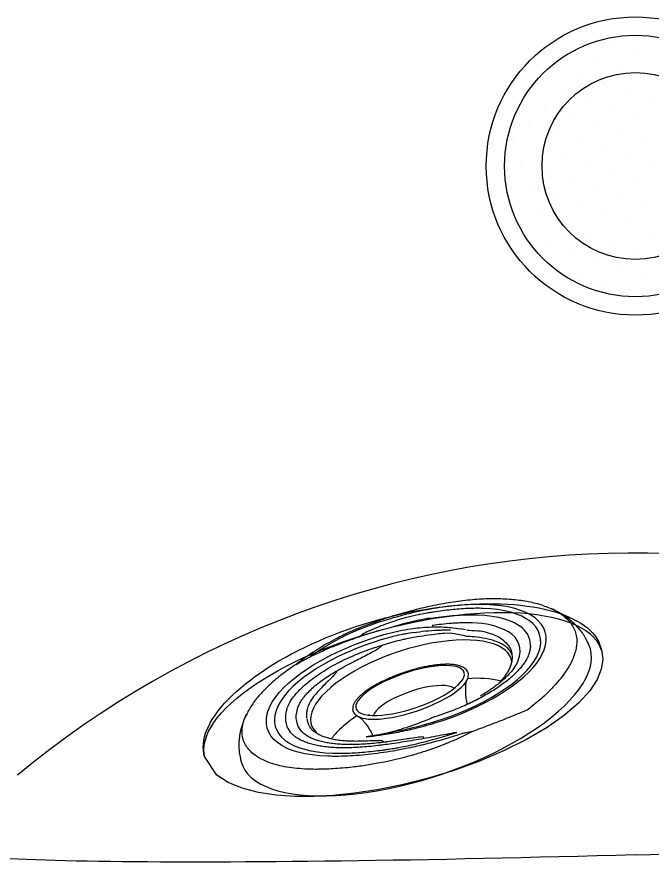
# Model space of a CAD drawing. Extents: x 938 to 1038, y 781 to 934.
# Drawn here: x 979.66 to 988.16, y 833.28 to 844.59 of the extents above; entities that cross this region are included whole.
import ezdxf

# ---------------------------------------------------------------- set-up
doc = ezdxf.new("R2010")
doc.units = 0
doc.header["$MEASUREMENT"] = 0
doc.layers.add('1', color=4, linetype='Continuous')
doc.layers.add('CL', color=8, linetype='Continuous')

# ---------------------------------------------------------------- blocks, each defined once
blk = doc.blocks.new('94JET')
at = {"layer": '1', "color": 3}
for p, q in [((0.818, 2.381), (0.759, 2.351)), ((0.878, 2.401), (0.818, 2.381)), ((0.939, 2.413), (0.878, 2.401)), ((0.999, 2.415), (0.939, 2.413)), ((1.032, 2.412), (0.999, 2.415)), ((1.074, 2.406), (1.032, 2.412)), ((0.643, 2.264), (0.587, 2.207)), ((0.701, 2.312), (0.643, 2.264)), ((0.759, 2.351), (0.701, 2.312)), ((0.587, 2.207), (0.532, 2.142)), ((1.573, 2.156), (1.585, 2.145)), ((0.479, 2.069), (0.428, 1.988)), ((0.532, 2.142), (0.479, 2.069)), ((0.428, 1.988), (0.379, 1.898)), ((1.147, 1.904), (1.204, 1.926)), ((1.204, 1.926), (1.26, 1.939)), ((1.26, 1.939), (1.317, 1.941)), ((1.317, 1.941), (1.374, 1.934)), ((1.374, 1.934), (1.431, 1.916)), ((0.379, 1.898), (0.333, 1.802)), ((0.984, 1.778), (1.037, 1.83)), ((1.037, 1.83), (1.092, 1.872)), ((1.092, 1.872), (1.147, 1.904)), ((1.198, 1.818), (1.144, 1.797)), ((1.252, 1.829), (1.198, 1.818)), ((1.306, 1.831), (1.252, 1.829)), ((1.359, 1.824), (1.306, 1.831)), ((1.413, 1.807), (1.359, 1.824)), ((1.431, 1.916), (1.487, 1.889)), ((1.487, 1.889), (1.542, 1.852)), ((1.542, 1.852), (1.543, 1.851)), ((1.543, 1.851), (1.591, 1.809)), ((0.289, 1.698), (0.247, 1.588)), ((0.333, 1.802), (0.289, 1.698)), ((0.883, 1.648), (0.932, 1.718)), ((0.932, 1.718), (0.984, 1.778)), ((1.04, 1.727), (0.99, 1.679)), ((1.092, 1.767), (1.04, 1.727)), ((1.144, 1.797), (1.092, 1.767)), ((1.466, 1.78), (1.413, 1.807)), ((1.518, 1.745), (1.466, 1.78)), ((1.522, 1.742), (1.518, 1.745)), ((1.533, 1.732), (1.522, 1.742)), ((1.569, 1.699), (1.533, 1.732)), ((1.614, 1.648), (1.569, 1.699)), ((1.591, 1.809), (1.637, 1.759)), ((1.637, 1.759), (1.682, 1.699)), ((1.682, 1.699), (1.725, 1.632)), ((0.247, 1.588), (0.208, 1.472)), ((0.835, 1.57), (0.883, 1.648)), ((0.941, 1.622), (0.894, 1.556)), ((0.99, 1.679), (0.941, 1.622)), ((1.474, 1.614), (1.49, 1.602)), ((1.49, 1.602), (1.489, 1.603)), ((1.49, 1.602), (1.491, 1.601)), ((1.658, 1.587), (1.614, 1.648)), ((1.699, 1.519), (1.658, 1.587)), ((1.725, 1.632), (1.765, 1.557)), ((0.208, 1.472), (0.172, 1.35)), ((0.747, 1.389), (0.79, 1.484)), ((0.79, 1.484), (0.835, 1.57)), ((0.848, 1.482), (0.805, 1.401)), ((0.894, 1.556), (0.848, 1.482)), ((1.433, 1.48), (1.45, 1.467)), ((1.739, 1.442), (1.699, 1.519)), ((1.765, 1.557), (1.804, 1.475)), ((1.804, 1.475), (1.84, 1.385)), ((0.707, 1.288), (0.747, 1.389)), ((0.805, 1.401), (0.765, 1.312)), ((1.152, 1.365), (1.107, 1.356)), ((1.198, 1.365), (1.152, 1.365)), ((1.244, 1.355), (1.198, 1.365)), ((1.274, 1.394), (1.302, 1.394)), ((1.45, 1.467), (1.449, 1.468)), ((1.45, 1.467), (1.451, 1.466)), ((1.776, 1.358), (1.739, 1.442)), ((1.84, 1.385), (1.873, 1.289)), ((0.172, 1.35), (0.14, 1.223)), ((0.765, 1.312), (0.727, 1.216)), ((1.061, 1.338), (1.057, 1.336)), ((1.107, 1.356), (1.061, 1.338)), ((1.29, 1.336), (1.244, 1.355)), ((1.334, 1.308), (1.29, 1.336)), ((1.378, 1.271), (1.334, 1.308)), ((1.42, 1.225), (1.378, 1.271)), ((1.81, 1.266), (1.776, 1.358)), ((1.841, 1.169), (1.81, 1.266)), ((1.873, 1.289), (1.903, 1.188)), ((2.007, 1.306), (2.025, 1.225)), ((2.023, 1.225), (2.012, 1.283)), ((0.14, 1.223), (0.11, 1.091)), ((0.775, 1.133), (0.776, 1.134)), ((1.46, 1.171), (1.42, 1.225)), ((1.499, 1.109), (1.46, 1.171)), ((1.869, 1.065), (1.841, 1.169)), ((1.903, 1.188), (1.93, 1.081)), ((0.11, 1.091), (0.084, 0.954)), ((0.792, 1.044), (0.792, 1.045)), ((1.535, 1.039), (1.499, 1.109)), ((1.569, 0.962), (1.535, 1.039)), ((1.893, 0.957), (1.869, 1.065)), ((1.93, 1.081), (1.953, 0.969)), ((0.084, 0.954), (0.061, 0.814)), ((0.808, 0.955), (0.808, 0.956)), ((1.601, 0.878), (1.569, 0.962)), ((1.914, 0.844), (1.893, 0.957)), ((1.953, 0.969), (1.974, 0.853)), ((0.061, 0.814), (0.042, 0.671)), ((1.629, 0.788), (1.601, 0.878)), ((1.752, 0.828), (1.748, 0.819)), ((1.932, 0.727), (1.914, 0.844)), ((1.974, 0.853), (1.99, 0.734)), ((0.778, 0.639), (0.793, 0.718)), ((1.107, 0.68), (1.082, 0.646)), ((1.122, 0.697), (1.107, 0.68)), ((1.132, 0.705), (1.122, 0.697)), ((1.158, 0.722), (1.132, 0.705)), ((1.185, 0.729), (1.158, 0.722)), ((1.211, 0.727), (1.185, 0.729)), ((1.238, 0.716), (1.211, 0.727)), ((1.264, 0.696), (1.238, 0.716)), ((1.289, 0.667), (1.264, 0.696)), ((1.655, 0.692), (1.629, 0.788)), ((1.677, 0.592), (1.655, 0.692)), ((1.945, 0.607), (1.932, 0.727)), ((1.99, 0.734), (2.004, 0.612)), ((0.042, 0.671), (0.026, 0.525)), ((1.059, 0.603), (1.038, 0.553)), ((1.082, 0.646), (1.059, 0.603)), ((1.313, 0.629), (1.289, 0.667)), ((1.336, 0.584), (1.313, 0.629)), ((1.357, 0.531), (1.336, 0.584)), ((1.696, 0.487), (1.677, 0.592)), ((1.955, 0.484), (1.945, 0.607)), ((2.004, 0.612), (2.013, 0.488)), ((0.026, 0.525), (0.014, 0.376)), ((0.616, 0.532), (0.617, 0.537)), ((0.643, 0.489), (0.644, 0.494)), ((0.649, 0.519), (0.669, 0.531)), ((1.019, 0.496), (1.002, 0.432)), ((1.038, 0.553), (1.019, 0.496)), ((1.036, 0.535), (1.032, 0.537)), ((1.059, 0.513), (1.036, 0.535)), ((1.08, 0.483), (1.059, 0.513)), ((1.1, 0.445), (1.08, 0.483)), ((1.376, 0.471), (1.357, 0.531)), ((1.393, 0.405), (1.376, 0.471)), ((1.712, 0.379), (1.696, 0.487)), ((1.961, 0.361), (1.955, 0.484)), ((2.013, 0.488), (2.019, 0.362)), ((0.014, 0.376), (0.005, 0.227)), ((0.944, 0.386), (0.931, 0.309)), ((0.987, 0.363), (0.975, 0.289)), ((1.002, 0.432), (0.987, 0.363)), ((1.119, 0.399), (1.1, 0.445)), ((1.135, 0.347), (1.119, 0.399)), ((1.15, 0.288), (1.135, 0.347)), ((1.407, 0.333), (1.393, 0.405)), ((1.724, 0.268), (1.712, 0.379)), ((1.963, 0.236), (1.961, 0.361)), ((2.019, 0.362), (2.021, 0.236)), ((2.198, 0.444), (2.199, 0.43)), ((2.2, 0.41), (2.199, 0.43)), ((0.005, 0.227), (0.001, 0.076)), ((0.921, 0.228), (0.914, 0.144)), ((0.931, 0.309), (0.921, 0.228)), ((0.975, 0.289), (0.965, 0.211)), ((1.162, 0.224), (1.15, 0.288)), ((1.419, 0.257), (1.407, 0.333)), ((1.428, 0.178), (1.419, 0.257)), ((1.732, 0.155), (1.724, 0.268)), ((1.962, 0.111), (1.963, 0.236)), ((2.021, 0.236), (2.019, 0.11)), ((0.914, 0.144), (0.91, 0.058)), ((0.958, 0.13), (0.955, 0.047)), ((0.965, 0.211), (0.958, 0.13)), ((1.171, 0.157), (1.162, 0.224)), ((1.177, 0.086), (1.171, 0.157)), ((1.434, 0.096), (1.428, 0.178)), ((1.737, 0.041), (1.732, 0.155)), ((1.891, 0.155), (1.885, 0.144)), ((1.885, 0.108), (1.885, 0.145)), ((0.001, 0.076), (-0.001, -0.076)), ((0.91, 0.058), (0.908, -0.03)), ((0.955, 0.047), (0.954, -0.037)), ((1.181, 0.013), (1.177, 0.086)), ((1.182, -0.06), (1.181, 0.013)), ((1.438, 0.013), (1.434, 0.096)), ((1.438, -0.071), (1.438, 0.013)), ((1.738, -0.074), (1.737, 0.041)), ((1.961, 0.103), (1.962, 0.111)), ((1.961, 0.103), (1.961, 0.103)), ((-0.001, -0.076), (0.002, -0.227)), ((0.528, -0.003), (0.542, -0.01)), ((0.908, -0.03), (0.91, -0.117)), ((0.954, -0.037), (0.956, -0.121)), ((1.18, -0.133), (1.182, -0.06)), ((1.436, -0.155), (1.438, -0.071)), ((1.735, -0.189), (1.738, -0.074)), ((0.68, -0.197), (0.679, -0.321)), ((0.68, -0.194), (0.68, -0.197)), ((0.699, -0.196), (0.697, -0.321)), ((0.699, -0.188), (0.699, -0.196)), ((0.699, -0.188), (0.699, -0.188)), ((0.759, -0.23), (0.756, -0.193)), ((0.91, -0.117), (0.915, -0.203)), ((0.915, -0.203), (0.923, -0.287)), ((0.956, -0.121), (0.961, -0.203)), ((0.961, -0.203), (0.968, -0.284)), ((1.167, -0.274), (1.175, -0.205)), ((1.175, -0.205), (1.18, -0.133)), ((1.431, -0.237), (1.436, -0.155)), ((1.728, -0.303), (1.735, -0.189)), ((0.002, -0.227), (0.009, -0.377)), ((0.679, -0.321), (0.681, -0.445)), ((0.697, -0.321), (0.699, -0.446)), ((0.923, -0.287), (0.933, -0.369)), ((0.968, -0.284), (0.979, -0.362)), ((1.143, -0.399), (1.156, -0.339)), ((1.156, -0.339), (1.167, -0.274)), ((1.412, -0.393), (1.422, -0.317)), ((1.422, -0.317), (1.431, -0.237)), ((1.718, -0.415), (1.728, -0.303)), ((0.009, -0.377), (0.019, -0.527)), ((0.468, -0.447), (0.472, -0.419)), ((0.681, -0.445), (0.686, -0.568)), ((0.699, -0.446), (0.705, -0.569)), ((0.933, -0.369), (0.946, -0.446)), ((0.946, -0.446), (0.962, -0.519)), ((0.979, -0.362), (0.992, -0.436)), ((0.992, -0.436), (1.008, -0.504)), ((1.128, -0.453), (1.143, -0.399)), ((1.398, -0.464), (1.412, -0.393)), ((1.704, -0.524), (1.718, -0.415)), ((0.019, -0.527), (0.032, -0.674)), ((0.962, -0.519), (0.98, -0.586)), ((1.008, -0.504), (1.026, -0.567)), ((1.07, -0.574), (1.091, -0.542)), ((1.091, -0.542), (1.11, -0.501)), ((1.11, -0.501), (1.128, -0.453)), ((1.364, -0.592), (1.382, -0.531)), ((1.382, -0.531), (1.398, -0.464)), ((1.686, -0.63), (1.704, -0.524)), ((0.032, -0.674), (0.05, -0.819)), ((0.686, -0.568), (0.696, -0.69)), ((0.705, -0.569), (0.715, -0.692)), ((0.98, -0.586), (1.001, -0.646)), ((1.001, -0.646), (1.023, -0.699)), ((1.026, -0.567), (1.046, -0.624)), ((1.039, -0.606), (1.048, -0.598)), ((1.046, -0.624), (1.067, -0.673)), ((1.048, -0.598), (1.07, -0.574)), ((1.067, -0.673), (1.091, -0.715)), ((1.321, -0.692), (1.343, -0.645)), ((1.343, -0.645), (1.364, -0.592)), ((1.665, -0.733), (1.686, -0.63)), ((1.927, -0.592), (1.928, -0.588)), ((0.696, -0.69), (0.709, -0.81)), ((0.715, -0.692), (0.729, -0.812)), ((1.023, -0.699), (1.047, -0.745)), ((1.047, -0.745), (1.072, -0.782)), ((1.072, -0.782), (1.08, -0.791)), ((1.08, -0.791), (1.096, -0.808)), ((1.091, -0.715), (1.116, -0.748)), ((1.116, -0.748), (1.131, -0.764)), ((1.131, -0.764), (1.141, -0.773)), ((1.141, -0.773), (1.167, -0.789)), ((1.167, -0.789), (1.194, -0.795)), ((1.221, -0.793), (1.247, -0.781)), ((1.247, -0.781), (1.273, -0.76)), ((1.273, -0.76), (1.298, -0.73)), ((1.298, -0.73), (1.321, -0.692)), ((1.641, -0.831), (1.665, -0.733)), ((1.673, -0.94), (1.756, -0.786)), ((1.756, -0.786), (1.777, -0.707)), ((1.821, -0.724), (1.798, -0.803)), ((0.05, -0.819), (0.071, -0.961)), ((0.709, -0.81), (0.725, -0.927)), ((0.729, -0.812), (0.746, -0.929)), ((1.194, -0.795), (1.221, -0.793)), ((1.614, -0.923), (1.641, -0.831)), ((1.814, -0.843), (1.771, -0.93)), ((0.071, -0.961), (0.095, -1.1)), ((0.725, -0.927), (0.745, -1.041)), ((0.746, -0.929), (0.767, -1.042)), ((1.551, -1.09), (1.584, -1.01)), ((1.584, -1.01), (1.614, -0.923)), ((1.645, -0.982), (1.673, -0.94)), ((1.733, -0.994), (1.771, -0.93)), ((0.095, -1.1), (0.123, -1.234)), ((0.745, -1.041), (0.768, -1.151)), ((0.767, -1.042), (0.792, -1.15)), ((1.516, -1.163), (1.551, -1.09)), ((0.123, -1.234), (0.154, -1.364)), ((0.768, -1.151), (0.795, -1.256)), ((0.792, -1.15), (0.82, -1.254)), ((1.438, -1.287), (1.478, -1.229)), ((1.478, -1.229), (1.516, -1.163)), ((1.875, -1.207), (1.837, -1.3)), ((0.795, -1.256), (0.824, -1.355)), ((0.82, -1.254), (0.851, -1.351)), ((0.824, -1.355), (0.857, -1.45)), ((0.851, -1.351), (0.885, -1.443)), ((1.354, -1.378), (1.397, -1.337)), ((1.397, -1.337), (1.438, -1.287)), ((1.837, -1.3), (1.797, -1.387)), ((1.896, -1.397), (1.934, -1.301)), ((1.932, -1.452), (1.972, -1.352)), ((1.972, -1.352), (1.972, -1.351)), ((1.972, -1.352), (1.972, -1.352)), ((0.154, -1.364), (0.188, -1.489)), ((0.857, -1.45), (0.892, -1.537)), ((0.885, -1.443), (0.922, -1.527)), ((1.132, -1.447), (1.173, -1.451)), ((1.173, -1.451), (1.219, -1.447)), ((1.219, -1.447), (1.265, -1.433)), ((1.265, -1.433), (1.31, -1.41)), ((1.31, -1.41), (1.354, -1.378)), ((1.754, -1.465), (1.709, -1.535)), ((1.797, -1.387), (1.754, -1.465)), ((1.855, -1.486), (1.896, -1.397)), ((1.89, -1.545), (1.932, -1.452)), ((0.188, -1.489), (0.225, -1.609)), ((0.892, -1.537), (0.929, -1.618)), ((0.922, -1.527), (0.961, -1.604)), ((1.231, -1.479), (1.228, -1.479)), ((1.709, -1.535), (1.662, -1.597)), ((1.767, -1.641), (1.812, -1.567)), ((1.812, -1.567), (1.855, -1.486)), ((1.845, -1.63), (1.89, -1.545)), ((0.225, -1.609), (0.265, -1.722)), ((0.929, -1.618), (0.969, -1.692)), ((0.961, -1.604), (1.003, -1.672)), ((0.969, -1.692), (1.011, -1.758)), ((1.003, -1.672), (1.047, -1.733)), ((1.563, -1.692), (1.548, -1.704)), ((1.613, -1.649), (1.563, -1.692)), ((1.662, -1.597), (1.613, -1.649)), ((1.72, -1.707), (1.767, -1.641)), ((1.798, -1.707), (1.845, -1.63)), ((0.265, -1.722), (0.308, -1.83)), ((1.011, -1.758), (1.055, -1.816)), ((1.047, -1.733), (1.092, -1.784)), ((1.092, -1.784), (1.139, -1.827)), ((1.258, -1.751), (1.265, -1.754)), ((1.265, -1.753), (1.265, -1.754)), ((1.62, -1.812), (1.671, -1.764)), ((1.671, -1.764), (1.72, -1.707)), ((1.698, -1.835), (1.749, -1.775)), ((1.749, -1.775), (1.798, -1.707)), ((0.308, -1.83), (0.353, -1.93)), ((1.055, -1.816), (1.101, -1.866)), ((1.101, -1.866), (1.148, -1.907)), ((1.139, -1.827), (1.142, -1.83)), ((1.149, -1.908), (1.203, -1.944)), ((1.584, -1.841), (1.62, -1.812)), ((1.592, -1.927), (1.646, -1.886)), ((1.646, -1.886), (1.698, -1.835)), ((0.353, -1.93), (0.401, -2.023)), ((0.401, -2.023), (0.451, -2.109)), ((1.203, -1.944), (1.258, -1.971)), ((1.258, -1.971), (1.314, -1.989)), ((1.314, -1.989), (1.37, -1.996)), ((1.37, -1.996), (1.426, -1.993)), ((1.426, -1.993), (1.482, -1.981)), ((1.482, -1.981), (1.538, -1.959)), ((1.538, -1.959), (1.592, -1.927)), ((0.451, -2.109), (0.502, -2.187)), ((0.502, -2.187), (0.556, -2.257)), ((0.556, -2.257), (0.611, -2.318)), ((0.611, -2.318), (0.668, -2.371)), ((0.668, -2.371), (0.726, -2.415)), ((0.726, -2.415), (0.785, -2.45)), ((0.785, -2.45), (0.845, -2.476)), ((0.845, -2.476), (0.905, -2.492)), ((0.905, -2.492), (0.965, -2.5)), ((0.965, -2.5), (1.026, -2.498)), ((1.026, -2.498), (1.032, -2.497)), ((1.032, -2.497), (1.074, -2.491))]:
    blk.add_line(p, q, dxfattribs=at)
for centre, major_axis, start_param, end_param in [((1.277, 1.21), (0, 0.473), -0.547457, 0.248012), ((1.251, 1.109), (0, 0.435), -0.549231, 0.361743), ((1.295, 1.414), (0, 0.022), 3.326383, 3.56395), ((0.341, 0.545), (0, 0.952), -1.038366, -0.865255), ((2.025, 1.239), (0, 0.0142), 2.998863, 3.144303), ((-0.047, 0.265), (0, 1.512), -1.24444, -1.04144), ((1.249, 0.475), (0, 0.331), 0.529138, 1.137428), ((1.691, 0.182), (0, 0.957), 1.102, 1.355805), ((2.111, 0.376), (0, 0.0238), 2.093901, 2.17158), ((0.713, -0.237), (0, 0.058), 4.685906, 4.825427), ((1.936, -0.595), (0, 0.0126), 1.28557, 1.528767), ((0.108, -0.434), (0, 1.302), 4.057981, 4.416593), ((1.035, -0.704), (0, 1.03), 3.781403, 4.312011), ((1.324, -1.174), (0, 0.437), 2.543473, 3.758701), ((1.216, -1.534), (0, 0.0574), -0.257485, -0.107576), ((1.219, -1.535), (0, 0.0575), -0.24666, -0.096529), ((1.358, -1.298), (0, 0.47), 2.894219, 3.671026), ((1.37, -1.399), (0, 0.516), 2.557591, 3.685473)]:
    blk.add_ellipse(centre, major_axis=major_axis, ratio=0.8, start_param=start_param, end_param=end_param, dxfattribs=at)
for points, knots in [([(1.585, 2.144), (1.579, 2.15), (1.551, 2.179), (1.495, 2.225), (1.42, 2.279), (1.343, 2.323), (1.264, 2.359), (1.185, 2.385), (1.122, 2.401), (1.085, 2.404), (1.074, 2.405)], [0, 0, 0, 0, 0.039106, 0.19987, 0.355977, 0.507891, 0.656188, 0.801472, 0.944337, 1, 1, 1, 1]), ([(0.572, 1.436), (0.578, 1.456), (0.6, 1.525), (0.641, 1.636), (0.696, 1.767), (0.756, 1.885), (0.817, 1.984), (0.876, 2.065), (0.933, 2.13), (0.992, 2.185), (1.057, 2.232), (1.126, 2.268), (1.201, 2.291), (1.278, 2.297), (1.349, 2.286), (1.413, 2.265), (1.451, 2.244), (1.47, 2.234)], [0, 0, 0, 0, 0.029368, 0.103769, 0.178171, 0.254734, 0.331297, 0.393312, 0.455326, 0.518573, 0.58182, 0.65628, 0.730739, 0.807362, 0.883985, 0.941871, 1, 1, 1, 1]), ([(1.47, 2.234), (1.49, 2.221), (1.525, 2.199), (1.559, 2.169), (1.573, 2.156)], [0, 0, 0, 0, 0.575565, 1, 1, 1, 1]), ([(2.013, 1.283), (2.011, 1.291), (2, 1.338), (1.976, 1.42), (1.942, 1.526), (1.904, 1.627), (1.864, 1.722), (1.821, 1.811), (1.776, 1.894), (1.727, 1.971), (1.677, 2.041), (1.625, 2.103), (1.588, 2.138), (1.571, 2.154)], [0, 0, 0, 0, 0.0196, 0.118114, 0.21634, 0.313697, 0.411167, 0.509298, 0.60806, 0.707367, 0.807068, 0.906923, 1, 1, 1, 1]), ([(0.776, 1.134), (0.78, 1.146), (0.796, 1.187), (0.824, 1.253), (0.86, 1.329), (0.898, 1.397), (0.938, 1.459), (0.979, 1.514), (1.021, 1.561), (1.064, 1.601), (1.107, 1.632), (1.147, 1.655), (1.173, 1.664), (1.183, 1.667)], [0, 0, 0, 0, 0.0417784, 0.1400876, 0.2382999, 0.3364196, 0.4344873, 0.5325566, 0.6307236, 0.7291516, 0.8280757, 0.9277992, 1, 1, 1, 1]), ([(1.491, 1.601), (1.511, 1.584), (1.551, 1.549), (1.607, 1.476), (1.66, 1.389), (1.708, 1.288), (1.752, 1.175), (1.791, 1.05), (1.824, 0.916), (1.851, 0.773), (1.871, 0.623), (1.885, 0.469), (1.892, 0.312), (1.891, 0.207), (1.891, 0.155)], [0, 0, 0, 0, 0.083333, 0.166667, 0.25, 0.333333, 0.416667, 0.5, 0.583333, 0.666667, 0.75, 0.833333, 0.916667, 1, 1, 1, 1]), ([(0.792, 1.045), (0.797, 1.057), (0.812, 1.096), (0.839, 1.159), (0.874, 1.23), (0.911, 1.295), (0.949, 1.352), (0.988, 1.402), (1.029, 1.445), (1.07, 1.481), (1.103, 1.502), (1.122, 1.513), (1.128, 1.516)], [0, 0, 0, 0, 0.044142, 0.1471276, 0.2499984, 0.3527635, 0.4554778, 0.5582081, 0.6610915, 0.7643507, 0.8683033, 0.909765, 0.909765, 0.909765, 0.909765]), ([(0.414, -0.656), (0.405, -0.602), (0.389, -0.494), (0.373, -0.331), (0.363, -0.169), (0.359, -0.007), (0.361, 0.156), (0.369, 0.318), (0.381, 0.477), (0.401, 0.648), (0.428, 0.832), (0.469, 1.049), (0.513, 1.234), (0.551, 1.367), (0.567, 1.42), (0.572, 1.436)], [0, 0, 0, 0, 0.07538, 0.15131, 0.22333, 0.295352, 0.369105, 0.442863, 0.514729, 0.586968, 0.682119, 0.778071, 0.907999, 0.972873, 1, 1, 1, 1]), ([(0.806, 0.95), (0.811, 0.963), (0.827, 1.003), (0.854, 1.065), (0.888, 1.132), (0.923, 1.192), (0.96, 1.245), (0.998, 1.29), (1.036, 1.329), (1.076, 1.359), (1.11, 1.38), (1.13, 1.387), (1.138, 1.39)], [0, 0, 0, 0, 0.057794, 0.16743, 0.276926, 0.386302, 0.495632, 0.605007, 0.71463, 0.824819, 0.93602, 1, 1, 1, 1]), ([(1.138, 1.388), (1.163, 1.397), (1.206, 1.403), (1.25, 1.397), (1.267, 1.395)], [0.252267, 0.252267, 0.252267, 0.252267, 0.7008892, 1, 1, 1, 1]), ([(1.402, 1.347), (1.385, 1.358), (1.351, 1.379), (1.316, 1.388), (1.298, 1.392)], [0, 0, 0, 0, 0.497728, 1, 1, 1, 1]), ([(1.451, 1.466), (1.467, 1.452), (1.499, 1.424), (1.544, 1.367), (1.587, 1.3), (1.627, 1.223), (1.664, 1.136), (1.698, 1.041), (1.727, 0.939), (1.744, 0.865), (1.752, 0.828)], [0, 0, 0, 0, 0.125, 0.2500001, 0.375, 0.5, 0.625, 0.75, 0.875, 1, 1, 1, 1]), ([(0.429, -0.515), (0.429, -0.497), (0.429, -0.399), (0.434, -0.218), (0.45, 0.025), (0.472, 0.244), (0.498, 0.438), (0.526, 0.607), (0.559, 0.771), (0.596, 0.928), (0.637, 1.078), (0.674, 1.197), (0.698, 1.264), (0.706, 1.286)], [0, 0, 0, 0, 0.026705, 0.151394, 0.276414, 0.401114, 0.493454, 0.585793, 0.678039, 0.770288, 0.862263, 0.954108, 1, 1, 1, 1]), ([(0.706, 1.287), (0.706, 1.287), (0.706, 1.287), (0.707, 1.288), (0.707, 1.288)], [0, 0, 0, 0, 0.109075, 1, 1, 1, 1]), ([(0.706, 1.286), (0.706, 1.286), (0.706, 1.287), (0.706, 1.287), (0.706, 1.287)], [0, 0, 0, 0, 0.136414, 1, 1, 1, 1]), ([(1.525, 1.218), (1.506, 1.244), (1.467, 1.297), (1.424, 1.331), (1.402, 1.347)], [0, 0, 0, 0, 0.49625, 1, 1, 1, 1]), ([(2.184, 0.568), (2.18, 0.599), (2.169, 0.677), (2.147, 0.8), (2.117, 0.936), (2.083, 1.071), (2.048, 1.191), (2.022, 1.264), (2.01, 1.295)], [0, 0, 0, 0, 0.120095, 0.304937, 0.490444, 0.676212, 0.862899, 1, 1, 1, 1]), ([(0.727, 1.216), (0.722, 1.202), (0.711, 1.172), (0.689, 1.109), (0.663, 1.023), (0.633, 0.917), (0.596, 0.77), (0.573, 0.653), (0.557, 0.575)], [0, 0, 0, 0, 0.073128, 0.157359, 0.32587, 0.494386, 0.662903, 1, 1, 1, 1]), ([(0.617, 0.536), (0.622, 0.56), (0.634, 0.625), (0.656, 0.726), (0.684, 0.84), (0.714, 0.949), (0.745, 1.047), (0.766, 1.106), (0.775, 1.133)], [0, 0, 0, 0, 0.109345, 0.295394, 0.479913, 0.664307, 0.849472, 1, 1, 1, 1]), ([(1.748, 0.82), (1.747, 0.82), (1.744, 0.822), (1.735, 0.831), (1.721, 0.852), (1.7, 0.89), (1.669, 0.951), (1.625, 1.043), (1.576, 1.138), (1.54, 1.194), (1.525, 1.218)], [0, 0, 0, 0, 0.00027, 0.025282, 0.067353, 0.14109, 0.266757, 0.470507, 0.778093, 1, 1, 1, 1]), ([(2.025, 1.225), (2.028, 1.208), (2.033, 1.172), (2.04, 1.128), (2.045, 1.1), (2.046, 1.09)], [0, 0, 0, 0, 0.386229, 0.778881, 1, 1, 1, 1]), ([(0.644, 0.494), (0.645, 0.498), (0.653, 0.542), (0.67, 0.622), (0.696, 0.734), (0.725, 0.84), (0.756, 0.942), (0.778, 1.008), (0.791, 1.041), (0.792, 1.044)], [0, 0, 0, 0, 0.021066, 0.214811, 0.40882, 0.600405, 0.794288, 0.98621, 1, 1, 1, 1]), ([(2.046, 1.09), (2.054, 1.032), (2.068, 0.914), (2.083, 0.733), (2.092, 0.549), (2.093, 0.426), (2.094, 0.364)], [0, 0, 0, 0, 0.247158, 0.496041, 0.747293, 1, 1, 1, 1]), ([(2.167, 0.558), (2.152, 0.649), (2.122, 0.833), (2.072, 1.004), (2.046, 1.09)], [0, 0, 0, 0, 0.4962112, 1, 1, 1, 1]), ([(0.733, 0.717), (0.738, 0.736), (0.753, 0.79), (0.778, 0.87), (0.798, 0.927), (0.808, 0.954)], [0, 0, 0, 0, 0.2333708, 0.6402338, 1, 1, 1, 1]), ([(1.793, 0.592), (1.786, 0.631), (1.774, 0.71), (1.757, 0.783), (1.748, 0.82)], [0, 0, 0, 0, 0.497852, 1, 1, 1, 1]), ([(0.793, 0.718), (0.781, 0.662), (0.762, 0.572), (0.738, 0.436), (0.721, 0.32), (0.706, 0.193), (0.693, 0.053), (0.686, -0.06), (0.682, -0.137), (0.681, -0.168), (0.681, -0.188), (0.68, -0.194), (0.68, -0.194)], [0, 0, 0, 0, 0.218931, 0.346784, 0.475182, 0.603585, 0.754612, 0.905676, 0.943401, 0.981124, 0.999998, 1, 1, 1, 1]), ([(0.689, 0.571), (0.694, 0.587), (0.711, 0.635), (0.723, 0.684), (0.732, 0.717)], [0, 0, 0, 0, 0.332752, 1, 1, 1, 1]), ([(1.001, 0.687), (0.989, 0.683), (0.949, 0.666), (0.878, 0.647), (0.814, 0.633), (0.78, 0.63), (0.777, 0.629)], [0, 0, 0, 0, 0.15951, 0.557574, 0.956273, 1, 1, 1, 1]), ([(1.087, 0.74), (1.084, 0.737), (1.075, 0.728), (1.052, 0.711), (1.026, 0.696), (1.007, 0.689), (1.001, 0.687)], [0, 0, 0, 0, 0.182096, 0.493337, 0.82393, 1, 1, 1, 1]), ([(1.079, -0.789), (1.083, -0.793), (1.095, -0.809), (1.118, -0.826), (1.148, -0.841), (1.177, -0.847), (1.206, -0.844), (1.234, -0.833), (1.261, -0.813), (1.287, -0.786), (1.312, -0.752), (1.336, -0.709), (1.358, -0.659), (1.378, -0.603), (1.395, -0.542), (1.411, -0.475), (1.424, -0.404), (1.435, -0.329), (1.443, -0.251), (1.448, -0.171), (1.451, -0.09), (1.451, -0.008), (1.449, 0.073), (1.443, 0.154), (1.436, 0.232), (1.425, 0.308), (1.413, 0.381), (1.398, 0.449), (1.38, 0.513), (1.361, 0.571), (1.339, 0.623), (1.316, 0.669), (1.29, 0.708), (1.263, 0.739), (1.235, 0.762), (1.205, 0.776), (1.176, 0.781), (1.147, 0.777), (1.128, 0.768), (1.119, 0.764)], [0, 0, 0, 0, 0.011642, 0.039702, 0.06703, 0.093364, 0.118974, 0.144446, 0.170328, 0.197054, 0.224606, 0.252655, 0.280869, 0.309028, 0.337092, 0.365064, 0.392958, 0.420792, 0.448581, 0.476339, 0.504077, 0.531805, 0.559532, 0.587264, 0.615011, 0.642781, 0.670588, 0.698444, 0.726367, 0.754375, 0.78249, 0.810727, 0.839077, 0.867423, 0.895443, 0.922699, 0.948961, 0.974541, 1, 1, 1, 1]), ([(0.557, 0.575), (0.556, 0.569), (0.552, 0.547), (0.546, 0.517), (0.537, 0.464), (0.529, 0.417), (0.516, 0.325), (0.503, 0.22), (0.489, 0.079), (0.48, -0.052), (0.473, -0.183), (0.471, -0.27), (0.47, -0.314)], [0, 0, 0, 0, 0.024457, 0.078874, 0.10608, 0.214952, 0.242638, 0.424403, 0.56814, 0.711859, 0.855916, 1, 1, 1, 1]), ([(0.669, 0.531), (0.671, 0.533), (0.678, 0.541), (0.684, 0.555), (0.688, 0.567), (0.689, 0.571)], [0, 0, 0, 0, 0.1959692, 0.780793, 1, 1, 1, 1]), ([(0.726, 0.237), (0.73, 0.29), (0.74, 0.397), (0.756, 0.511), (0.769, 0.591), (0.774, 0.621), (0.778, 0.639)], [0, 0, 0, 0, 0.377217, 0.758537, 0.859037, 1, 1, 1, 1]), ([(0.741, 0.228), (0.741, 0.253), (0.742, 0.313), (0.748, 0.408), (0.758, 0.51), (0.768, 0.583), (0.775, 0.622), (0.776, 0.628)], [0, 0, 0, 0, 0.178787, 0.435118, 0.692172, 0.948957, 1, 1, 1, 1]), ([(1.051, 0.585), (1.053, 0.589), (1.057, 0.599), (1.061, 0.606), (1.061, 0.606), (1.061, 0.606)], [0, 0, 0, 0, 0.292551, 0.727444, 1, 1, 1, 1]), ([(1.885, 0.145), (1.885, 0.145), (1.881, 0.148), (1.87, 0.167), (1.855, 0.221), (1.837, 0.304), (1.817, 0.435), (1.802, 0.529), (1.793, 0.592)], [0, 0, 0, 0, 0.000347, 0.036388, 0.144273, 0.358247, 0.57279, 1, 1, 1, 1]), ([(2.197, 0.447), (2.197, 0.448), (2.196, 0.478), (2.192, 0.519), (2.186, 0.558), (2.184, 0.568)], [0, 0, 0, 0, 0.024972, 0.735541, 1, 1, 1, 1]), ([(0.472, -0.419), (0.474, -0.405), (0.481, -0.346), (0.495, -0.242), (0.513, -0.105), (0.533, 0.031), (0.554, 0.166), (0.575, 0.297), (0.596, 0.42), (0.61, 0.497), (0.616, 0.532)], [0, 0, 0, 0, 0.043161, 0.181129, 0.321653, 0.463935, 0.604255, 0.743141, 0.883109, 1, 1, 1, 1]), ([(0.586, 0.163), (0.589, 0.183), (0.6, 0.246), (0.618, 0.35), (0.633, 0.438), (0.642, 0.484), (0.643, 0.489)], [0, 0, 0, 0, 0.184335, 0.565629, 0.94738, 1, 1, 1, 1]), ([(2.182, 0.426), (2.181, 0.441), (2.177, 0.485), (2.171, 0.529), (2.167, 0.558)], [0, 0, 0, 0, 0.3359446, 1, 1, 1, 1]), ([(1.972, -1.351), (1.989, -1.303), (2.022, -1.205), (2.056, -1.084), (2.085, -0.962), (2.111, -0.841), (2.139, -0.679), (2.161, -0.512), (2.181, -0.315), (2.193, -0.088), (2.196, 0.169), (2.187, 0.34), (2.182, 0.426)], [0, 0, 0, 0, 0.100111, 0.200167, 0.230413, 0.322791, 0.415168, 0.507528, 0.599888, 0.733131, 0.86678, 1, 1, 1, 1]), ([(2.001, -1.506), (2.009, -1.482), (2.029, -1.423), (2.058, -1.323), (2.087, -1.207), (2.115, -1.083), (2.139, -0.956), (2.159, -0.825), (2.177, -0.692), (2.191, -0.558), (2.201, -0.423), (2.209, -0.288), (2.214, -0.153), (2.215, -0.019), (2.214, 0.115), (2.209, 0.246), (2.205, 0.345), (2.201, 0.399), (2.2, 0.41)], [0, 0, 0, 0, 0.0455252, 0.1108648, 0.1781391, 0.2469525, 0.3163858, 0.3854021, 0.4539026, 0.5218171, 0.5889858, 0.6558129, 0.7221689, 0.7880485, 0.8534673, 0.9184633, 0.982861, 1, 1, 1, 1]), ([(2.095, 0.362), (2.095, 0.334), (2.094, 0.258), (2.093, 0.181), (2.091, 0.134)], [0, 0, 0, 0, 0.378941, 1, 1, 1, 1]), ([(2.126, 0.229), (2.126, 0.234), (2.122, 0.271), (2.116, 0.315), (2.106, 0.353), (2.101, 0.362), (2.099, 0.364), (2.098, 0.364), (2.097, 0.364), (2.096, 0.364), (2.095, 0.363), (2.095, 0.363), (2.095, 0.362)], [0, 0, 0, 0, 0.108692, 0.739507, 0.886436, 0.930204, 0.953135, 0.967768, 0.969534, 0.985431, 0.985934, 1, 1, 1, 1]), ([(0.726, 0.237), (0.722, 0.203), (0.717, 0.148), (0.71, 0.05), (0.705, -0.036), (0.701, -0.123), (0.7, -0.166), (0.699, -0.188)], [0, 0, 0, 0, 0.247463, 0.397924, 0.698981, 0.849433, 1, 1, 1, 1]), ([(0.756, -0.193), (0.753, -0.161), (0.748, -0.092), (0.743, 0.014), (0.74, 0.122), (0.741, 0.193), (0.741, 0.228)], [0, 0, 0, 0, 0.232391, 0.488548, 0.745614, 1, 1, 1, 1]), ([(2.094, -0.66), (2.095, -0.654), (2.099, -0.632), (2.104, -0.602), (2.113, -0.549), (2.119, -0.502), (2.13, -0.41), (2.138, -0.305), (2.144, -0.164), (2.143, -0.033), (2.138, 0.098), (2.13, 0.185), (2.126, 0.229)], [0, 0, 0, 0, 0.024457, 0.078874, 0.106079, 0.214952, 0.242638, 0.424403, 0.56814, 0.711859, 0.855916, 1, 1, 1, 1]), ([(0.553, 0.005), (0.553, 0.006), (0.562, 0.026), (0.573, 0.091), (0.584, 0.153), (0.59, 0.191)], [0, 0, 0, 0, 0.0050144, 0.3854851, 1, 1, 1, 1]), ([(2.091, 0.134), (2.091, 0.132), (2.091, 0.128), (2.091, 0.121), (2.09, 0.109), (2.09, 0.088), (2.087, 0.047), (2.083, -0.012), (2.079, -0.059), (2.077, -0.082)], [0, 0, 0, 0, 0.0207362, 0.0615146, 0.1022965, 0.1838688, 0.3470282, 0.673495, 1, 1, 1, 1]), ([(0.542, -0.01), (0.543, -0.011), (0.543, -0.011), (0.544, -0.011), (0.546, -0.01), (0.549, -0.005), (0.552, 0.001), (0.553, 0.005)], [0, 0, 0, 0, 0.084324, 0.103055, 0.209091, 0.414326, 1, 1, 1, 1]), ([(2.019, 0.107), (2.019, 0.1), (2.018, 0.081), (2.017, 0.048), (2.012, -0.03), (2.002, -0.146), (1.981, -0.289), (1.954, -0.422), (1.924, -0.542), (1.88, -0.686), (1.839, -0.782), (1.814, -0.843)], [0, 0, 0, 0, 0.018777, 0.056357, 0.093903, 0.244333, 0.394797, 0.523143, 0.651488, 0.779594, 1, 1, 1, 1]), ([(1.855, -0.303), (1.859, -0.271), (1.866, -0.218), (1.876, -0.123), (1.882, -0.039), (1.885, 0.045), (1.885, 0.087), (1.885, 0.108)], [0, 0, 0, 0, 0.237006, 0.389566, 0.694903, 0.847453, 1, 1, 1, 1]), ([(1.918, -0.322), (1.924, -0.288), (1.933, -0.233), (1.945, -0.135), (1.953, -0.049), (1.959, 0.038), (1.961, 0.081), (1.961, 0.103)], [0, 0, 0, 0, 0.247463, 0.397924, 0.698981, 0.849434, 1, 1, 1, 1]), ([(2.026, -0.607), (2.026, -0.607), (2.029, -0.595), (2.032, -0.576), (2.037, -0.546), (2.044, -0.502), (2.052, -0.44), (2.061, -0.364), (2.07, -0.261), (2.075, -0.167), (2.076, -0.099), (2.077, -0.082)], [0, 0, 0, 0, 0.000715, 0.073393, 0.1097219, 0.1824198, 0.3277255, 0.4730653, 0.6184802, 0.909309, 1, 1, 1, 1]), ([(0.47, -0.314), (0.47, -0.319), (0.468, -0.356), (0.467, -0.4), (0.467, -0.438), (0.467, -0.447), (0.467, -0.449), (0.467, -0.449), (0.468, -0.449), (0.468, -0.449), (0.468, -0.448), (0.468, -0.448), (0.468, -0.447)], [0, 0, 0, 0, 0.108692, 0.739507, 0.886435, 0.930204, 0.953135, 0.967768, 0.969534, 0.985431, 0.985934, 1, 1, 1, 1]), ([(1.154, -1.692), (1.149, -1.687), (1.131, -1.673), (1.1, -1.642), (1.063, -1.597), (1.026, -1.544), (0.992, -1.485), (0.959, -1.418), (0.927, -1.346), (0.898, -1.267), (0.872, -1.183), (0.847, -1.093), (0.826, -0.999), (0.807, -0.901), (0.791, -0.8), (0.778, -0.696), (0.768, -0.589), (0.762, -0.481), (0.758, -0.373), (0.758, -0.293), (0.759, -0.248), (0.759, -0.238)], [0, 0, 0, 0, 0.023507, 0.080765, 0.137617, 0.194163, 0.250572, 0.306951, 0.363346, 0.419795, 0.476317, 0.532915, 0.589587, 0.646325, 0.703121, 0.759964, 0.816846, 0.873757, 0.930686, 0.98464, 1, 1, 1, 1]), ([(1.777, -0.707), (1.785, -0.675), (1.803, -0.596), (1.83, -0.462), (1.846, -0.356), (1.855, -0.303)], [0, 0, 0, 0, 0.2439379, 0.6195788, 1, 1, 1, 1]), ([(1.918, -0.322), (1.909, -0.375), (1.889, -0.482), (1.86, -0.596), (1.836, -0.676), (1.827, -0.706), (1.821, -0.724)], [0, 0, 0, 0, 0.3772173, 0.7585371, 0.8590371, 1, 1, 1, 1]), ([(0.414, -0.656), (0.417, -0.625), (0.422, -0.578), (0.427, -0.531), (0.429, -0.515)], [0, 0, 0, 0, 0.6641142, 1, 1, 1, 1]), ([(0.455, -1.44), (0.452, -1.387), (0.444, -1.283), (0.433, -1.116), (0.424, -0.944), (0.417, -0.789), (0.414, -0.692), (0.414, -0.656)], [0, 0, 0, 0, 0.2144914, 0.4289951, 0.6481945, 0.8673923, 1, 1, 1, 1]), ([(1.068, -0.674), (1.069, -0.674), (1.069, -0.675), (1.066, -0.67), (1.062, -0.663), (1.059, -0.655), (1.059, -0.654)], [0, 0, 0, 0, 0.12571, 0.527683, 0.936508, 1, 1, 1, 1]), ([(1.794, -1.104), (1.798, -1.094), (1.805, -1.073), (1.819, -1.032), (1.837, -0.979), (1.856, -0.913), (1.88, -0.823), (1.904, -0.718), (1.92, -0.632), (1.926, -0.595)], [0, 0, 0, 0, 0.0661207, 0.1328483, 0.2663211, 0.3997978, 0.5332706, 0.8003891, 1, 1, 1, 1]), ([(2.024, -0.616), (2.02, -0.644), (2.006, -0.722), (1.981, -0.848), (1.951, -0.965), (1.929, -1.044), (1.906, -1.117), (1.889, -1.166), (1.876, -1.205)], [0, 0, 0, 0, 0.129943, 0.367079, 0.605678, 0.722738, 0.781259, 1, 1, 1, 1]), ([(1.934, -1.301), (1.939, -1.287), (1.95, -1.257), (1.971, -1.194), (1.997, -1.108), (2.025, -1.002), (2.06, -0.855), (2.081, -0.738), (2.094, -0.66)], [0, 0, 0, 0, 0.073128, 0.157359, 0.32587, 0.494386, 0.662903, 1, 1, 1, 1]), ([(0.779, -0.702), (0.806, -0.705), (0.862, -0.713), (0.939, -0.732), (0.988, -0.749), (1.009, -0.756)], [0, 0, 0, 0, 0.34189, 0.718869, 1, 1, 1, 1]), ([(1.009, -0.756), (1.015, -0.758), (1.034, -0.764), (1.059, -0.779), (1.082, -0.795), (1.092, -0.804), (1.095, -0.807)], [0, 0, 0, 0, 0.163693, 0.502973, 0.819141, 1, 1, 1, 1]), ([(1.127, -1.535), (1.121, -1.53), (1.103, -1.515), (1.073, -1.483), (1.037, -1.439), (1.003, -1.387), (0.971, -1.329), (0.94, -1.264), (0.912, -1.192), (0.885, -1.115), (0.861, -1.033), (0.843, -0.96), (0.833, -0.915), (0.83, -0.9)], [0, 0, 0, 0, 0.051974, 0.152988, 0.253246, 0.352966, 0.452479, 0.551964, 0.651517, 0.751201, 0.85104, 0.951033, 1, 1, 1, 1]), ([(1.224, -1.478), (1.226, -1.478), (1.229, -1.478), (1.252, -1.477), (1.292, -1.468), (1.345, -1.44), (1.394, -1.402), (1.436, -1.359), (1.479, -1.306), (1.532, -1.226), (1.589, -1.121), (1.628, -1.024), (1.645, -0.982)], [0, 0, 0, 0, 0.0269747, 0.0545812, 0.183364, 0.3141784, 0.4070367, 0.4998952, 0.5954517, 0.691008, 0.8665419, 1, 1, 1, 1]), ([(1.724, -1.009), (1.724, -1.009), (1.709, -1.052), (1.692, -1.092), (1.675, -1.132)], [0, 0, 0, 0, 0.000546, 1, 1, 1, 1]), ([(1.794, -1.106), (1.794, -1.106), (1.794, -1.105), (1.794, -1.104), (1.794, -1.104)], [0, 0, 0, 0, 0.027969, 1, 1, 1, 1]), ([(0.992, -1.313), (0.98, -1.297), (0.957, -1.266), (0.937, -1.23), (0.928, -1.214)], [0, 0, 0, 0, 0.543533, 1, 1, 1, 1]), ([(1.433, -1.433), (1.455, -1.418), (1.5, -1.388), (1.565, -1.317), (1.625, -1.232), (1.66, -1.162), (1.675, -1.132)], [0, 0, 0, 0, 0.242533, 0.488146, 0.780948, 1, 1, 1, 1]), ([(1.121, -1.436), (1.117, -1.433), (1.099, -1.423), (1.068, -1.397), (1.029, -1.359), (1.004, -1.328), (0.992, -1.313)], [0, 0, 0, 0, 0.09711, 0.408763, 0.717679, 1, 1, 1, 1]), ([(1.031, -2.319), (1.01, -2.306), (0.968, -2.28), (0.906, -2.228), (0.845, -2.167), (0.78, -2.09), (0.712, -1.995), (0.643, -1.879), (0.577, -1.748), (0.513, -1.603), (0.475, -1.495), (0.455, -1.44)], [0, 0, 0, 0, 0.095675, 0.191349, 0.288732, 0.386114, 0.505945, 0.625775, 0.749068, 0.87236, 1, 1, 1, 1]), ([(1.222, -1.477), (1.221, -1.477), (1.206, -1.475), (1.177, -1.466), (1.144, -1.452), (1.126, -1.439), (1.121, -1.436)], [0, 0, 0, 0, 0.029107, 0.449937, 0.867327, 1, 1, 1, 1]), ([(1.433, -1.433), (1.408, -1.447), (1.359, -1.476), (1.289, -1.488), (1.248, -1.482), (1.231, -1.479)], [0, 0, 0, 0, 0.3641288, 0.73454, 1, 1, 1, 1]), ([(1.721, -2.074), (1.722, -2.073), (1.741, -2.049), (1.775, -1.995), (1.824, -1.913), (1.871, -1.823), (1.916, -1.727), (1.958, -1.625), (1.986, -1.551), (1.999, -1.51), (2, -1.506)], [0, 0, 0, 0, 0.008728, 0.169311, 0.331298, 0.494262, 0.65782, 0.821634, 0.985323, 1, 1, 1, 1]), ([(1.259, -1.75), (1.252, -1.748), (1.231, -1.741), (1.196, -1.722), (1.168, -1.702), (1.155, -1.693)], [0, 0, 0, 0, 0.1891368, 0.6248897, 1, 1, 1, 1]), ([(1.717, -2.079), (1.699, -2.103), (1.661, -2.152), (1.614, -2.203), (1.585, -2.228), (1.576, -2.235)], [0, 0, 0, 0, 0.39752, 0.826765, 1, 1, 1, 1]), ([(1.576, -2.235), (1.564, -2.246), (1.53, -2.277), (1.469, -2.317), (1.395, -2.353), (1.315, -2.376), (1.234, -2.382), (1.159, -2.371), (1.092, -2.35), (1.051, -2.329), (1.031, -2.319)], [0, 0, 0, 0, 0.073548, 0.19526, 0.338549, 0.481837, 0.629289, 0.776742, 0.888137, 1, 1, 1, 1]), ([(1.074, -2.491), (1.081, -2.49), (1.114, -2.487), (1.172, -2.474), (1.248, -2.45), (1.322, -2.419), (1.394, -2.379), (1.465, -2.333), (1.533, -2.279), (1.593, -2.224), (1.628, -2.186), (1.643, -2.169)], [0, 0, 0, 0, 0.031754, 0.153806, 0.276015, 0.398877, 0.522905, 0.648627, 0.776586, 0.907316, 1, 1, 1, 1])]:
    blk.add_open_spline(points, degree=3, knots=knots, dxfattribs=at)
blk = doc.blocks.new('*X2')
at = {"color": 0}
for p, q in [((200.597, 336.892), (200.597, 336.892)), ((200.995, 336.76), (200.995, 336.76)), ((200.332, 336.627), (200.332, 336.627)), ((201.393, 336.627), (201.393, 336.627)), ((199.669, 336.494), (199.669, 336.494)), ((200.73, 336.494), (200.73, 336.494)), ((201.791, 336.494), (201.791, 336.494)), ((200.067, 336.362), (200.067, 336.362)), ((201.128, 336.362), (201.128, 336.362)), ((202.188, 336.362), (202.188, 336.362)), ((199.404, 336.229), (199.404, 336.229)), ((200.465, 336.229), (200.465, 336.229)), ((201.525, 336.229), (201.525, 336.229)), ((202.586, 336.229), (202.586, 336.229)), ((199.802, 336.097), (199.802, 336.097)), ((200.863, 336.097), (200.863, 336.097)), ((201.923, 336.097), (201.923, 336.097)), ((200.2, 335.964), (200.2, 335.964)), ((201.26, 335.964), (201.26, 335.964)), ((202.321, 335.964), (202.321, 335.964)), ((199.537, 335.832), (199.537, 335.832)), ((200.597, 335.832), (200.597, 335.832)), ((201.658, 335.832), (201.658, 335.832)), ((202.719, 335.832), (202.719, 335.832)), ((199.934, 335.699), (199.934, 335.699)), ((200.995, 335.699), (200.995, 335.699)), ((202.056, 335.699), (202.056, 335.699)), ((199.272, 335.566), (199.272, 335.566)), ((200.332, 335.566), (200.332, 335.566)), ((201.393, 335.566), (201.393, 335.566)), ((202.454, 335.566), (202.454, 335.566)), ((199.669, 335.434), (199.669, 335.434)), ((200.73, 335.434), (200.73, 335.434)), ((201.791, 335.434), (201.791, 335.434)), ((202.851, 335.434), (202.851, 335.434)), ((199.006, 335.301), (199.006, 335.301)), ((200.067, 335.301), (200.067, 335.301)), ((201.128, 335.301), (201.128, 335.301)), ((202.188, 335.301), (202.188, 335.301)), ((199.404, 335.169), (199.404, 335.169)), ((200.465, 335.169), (200.465, 335.169)), ((201.525, 335.169), (201.525, 335.169)), ((202.586, 335.169), (202.586, 335.169)), ((199.802, 335.036), (199.802, 335.036)), ((200.863, 335.036), (200.863, 335.036)), ((201.923, 335.036), (201.923, 335.036)), ((202.984, 335.036), (202.984, 335.036)), ((199.139, 334.903), (199.139, 334.903)), ((200.2, 334.903), (200.2, 334.903)), ((201.26, 334.903), (201.26, 334.903)), ((202.321, 334.903), (202.321, 334.903)), ((199.537, 334.771), (199.537, 334.771)), ((200.597, 334.771), (200.597, 334.771)), ((201.658, 334.771), (201.658, 334.771)), ((202.719, 334.771), (202.719, 334.771)), ((199.934, 334.638), (199.934, 334.638)), ((200.995, 334.638), (200.995, 334.638)), ((202.056, 334.638), (202.056, 334.638)), ((199.272, 334.506), (199.272, 334.506)), ((200.332, 334.506), (200.332, 334.506)), ((201.393, 334.506), (201.393, 334.506)), ((202.454, 334.506), (202.454, 334.506)), ((199.669, 334.373), (199.669, 334.373)), ((200.73, 334.373), (200.73, 334.373)), ((201.791, 334.373), (201.791, 334.373)), ((202.851, 334.373), (202.851, 334.373)), ((199.006, 334.241), (199.006, 334.241)), ((200.067, 334.241), (200.067, 334.241)), ((201.128, 334.241), (201.128, 334.241)), ((202.188, 334.241), (202.188, 334.241)), ((199.404, 334.108), (199.404, 334.108)), ((200.465, 334.108), (200.465, 334.108)), ((201.525, 334.108), (201.525, 334.108)), ((202.586, 334.108), (202.586, 334.108)), ((199.802, 333.975), (199.802, 333.975)), ((200.863, 333.975), (200.863, 333.975)), ((201.923, 333.975), (201.923, 333.975)), ((200.2, 333.843), (200.2, 333.843)), ((201.26, 333.843), (201.26, 333.843)), ((202.321, 333.843), (202.321, 333.843)), ((199.537, 333.71), (199.537, 333.71)), ((200.597, 333.71), (200.597, 333.71)), ((201.658, 333.71), (201.658, 333.71)), ((199.934, 333.578), (199.934, 333.578)), ((200.995, 333.578), (200.995, 333.578)), ((202.056, 333.578), (202.056, 333.578)), ((200.332, 333.445), (200.332, 333.445)), ((201.393, 333.445), (201.393, 333.445)), ((202.454, 333.445), (202.454, 333.445)), ((199.669, 333.312), (199.669, 333.312)), ((200.73, 333.312), (200.73, 333.312)), ((201.791, 333.312), (201.791, 333.312)), ((200.067, 333.18), (200.067, 333.18)), ((201.128, 333.18), (201.128, 333.18)), ((200.465, 333.047), (200.465, 333.047)), ((201.525, 333.047), (201.525, 333.047)), ((200.863, 332.915), (200.863, 332.915))]:
    blk.add_line(p, q, dxfattribs=at)
blk = doc.blocks.new('DRAIN')
at = {"layer": '1', "color": 2}
for radius in [1.75, 1.25]:
    blk.add_circle((0, 0), radius, dxfattribs=at)
at = {"layer": '1', "color": 3, "xscale": 0.8339416050646733, "yscale": 0.8339416050646733, "zscale": 0.8339416050646733}
blk.add_blockref('*X2', (-167.604, -279.291), dxfattribs=at)
blk = doc.blocks.new('VISTA')
at = {"layer": '1', "color": 3, "linetype": 'Continuous'}
for points in [[(44.292, 35.131), (44.282, 35.171), (44.276, 35.213), (44.274, 35.257), (44.276, 35.301), (44.282, 35.347), (44.292, 35.394), (44.306, 35.441), (44.324, 35.489), (44.347, 35.538), (44.373, 35.588), (44.403, 35.638), (44.437, 35.689), (44.474, 35.74), (44.516, 35.792), (44.561, 35.844), (44.611, 35.897), (44.663, 35.949), (44.72, 36.002), (44.78, 36.054), (44.843, 36.107), (44.91, 36.158), (44.98, 36.21), (45.052, 36.261), (45.128, 36.311), (45.206, 36.36), (45.287, 36.409), (45.371, 36.457), (45.457, 36.504), (45.546, 36.55), (45.637, 36.595), (45.73, 36.639), (45.824, 36.681), (45.92, 36.722), (46.018, 36.761), (46.117, 36.799), (46.217, 36.836), (46.319, 36.87), (46.421, 36.904), (46.525, 36.935), (46.629, 36.965), (46.733, 36.993), (46.838, 37.019), (46.944, 37.043), (47.05, 37.065), (47.156, 37.086), (47.261, 37.104), (47.366, 37.12), (47.47, 37.135), (47.572, 37.147), (47.674, 37.157), (47.774, 37.165), (47.873, 37.171), (47.971, 37.175), (48.067, 37.176), (48.162, 37.176), (48.254, 37.174), (48.345, 37.17), (48.434, 37.164), (48.52, 37.155), (48.604, 37.145), (48.686, 37.133), (48.765, 37.119), (48.841, 37.103), (48.914, 37.085), (48.983, 37.066), (49.05, 37.045), (49.113, 37.022), (49.172, 36.997), (49.228, 36.971), (49.281, 36.944), (49.329, 36.915), (49.374, 36.884), (49.416, 36.853), (49.453, 36.819), (49.487, 36.785), (49.517, 36.749), (49.542, 36.712), (49.564, 36.674), (49.594, 36.594)], [(44.295, 35.118), (44.285, 35.171), (44.282, 35.225), (44.286, 35.281), (44.298, 35.339), (44.316, 35.398), (44.342, 35.459), (44.375, 35.521), (44.415, 35.584), (44.462, 35.648), (44.517, 35.713), (44.578, 35.778), (44.645, 35.842), (44.718, 35.907), (44.797, 35.971), (44.882, 36.034), (44.972, 36.097), (45.068, 36.159), (45.169, 36.22), (45.275, 36.281), (45.386, 36.34), (45.501, 36.398), (45.62, 36.454), (45.744, 36.509), (45.871, 36.562), (46, 36.613), (46.131, 36.661), (46.264, 36.707), (46.399, 36.751), (46.535, 36.792), (46.673, 36.83), (46.811, 36.866), (46.949, 36.899), (47.088, 36.929), (47.227, 36.957), (47.365, 36.981), (47.503, 37.002), (47.64, 37.02), (47.775, 37.035), (47.908, 37.046), (48.038, 37.054), (48.164, 37.058), (48.287, 37.059), (48.406, 37.057), (48.521, 37.052), (48.631, 37.043), (48.738, 37.03), (48.839, 37.015), (48.936, 36.996), (49.028, 36.974), (49.114, 36.948), (49.193, 36.919), (49.267, 36.888), (49.334, 36.853), (49.394, 36.816), (49.447, 36.776), (49.494, 36.734), (49.533, 36.688), (49.566, 36.641), (49.609, 36.539)], [(49.594, 36.594), (49.594, 36.593), (49.595, 36.592), (49.595, 36.59), (49.595, 36.589), (49.596, 36.587), (49.596, 36.586), (49.596, 36.585), (49.597, 36.583), (49.597, 36.582), (49.597, 36.58), (49.598, 36.579), (49.598, 36.577), (49.598, 36.576), (49.599, 36.575), (49.599, 36.573), (49.599, 36.572), (49.6, 36.57), (49.6, 36.569), (49.6, 36.566)], [(49.6, 36.566), (49.601, 36.564), (49.602, 36.562), (49.602, 36.561), (49.603, 36.559), (49.603, 36.557), (49.604, 36.555), (49.605, 36.553), (49.605, 36.552), (49.606, 36.55), (49.606, 36.548), (49.607, 36.546), (49.607, 36.544), (49.608, 36.542), (49.609, 36.539)], [(49.609, 36.539), (49.622, 36.427), (49.603, 36.301), (49.546, 36.161), (49.447, 36.011), (49.302, 35.851), (49.111, 35.686), (48.877, 35.52), (48.602, 35.358), (48.295, 35.205), (47.965, 35.064), (47.621, 34.94), (47.273, 34.835), (46.932, 34.75), (46.604, 34.684), (46.297, 34.638), (46.014, 34.609), (45.754, 34.596), (45.5, 34.597), (45.25, 34.614), (45.012, 34.649), (44.795, 34.705), (44.607, 34.782), (44.456, 34.879), (44.292, 35.131)]]:
    blk.add_lwpolyline(points, dxfattribs=at)
at = {"layer": '1', "color": 2}
for points in [[(50.056, 33.814), (50.263, 33.82), (50.469, 33.826)], [(50.056, 33.814), (49.799, 33.807), (49.543, 33.8), (49.288, 33.794), (49.034, 33.787), (48.781, 33.781), (48.529, 33.775), (48.278, 33.769), (48.028, 33.764), (47.78, 33.759), (47.534, 33.754), (47.291, 33.749), (47.051, 33.745), (46.815, 33.741), (46.581, 33.737), (46.351, 33.734), (46.124, 33.731), (45.901, 33.728), (45.681, 33.726), (45.465, 33.723), (45.252, 33.722), (45.044, 33.72), (44.839, 33.719), (44.639, 33.718), (44.443, 33.717), (44.251, 33.717), (44.063, 33.717), (43.88, 33.717), (43.701, 33.718), (43.526, 33.719), (43.356, 33.72), (43.191, 33.721), (43.03, 33.723), (42.873, 33.726), (42.721, 33.728), (42.574, 33.731), (42.431, 33.735), (42.294, 33.738), (42.161, 33.742), (42.033, 33.747), (41.909, 33.751), (41.791, 33.756), (41.677, 33.762)]]:
    blk.add_lwpolyline(points, dxfattribs=at)
at = {"layer": '1', "color": 3}
blk.add_circle((50.059, 43.035), 1.996, dxfattribs=at)
at = {"layer": '1', "color": 2}
blk.add_arc((50.046, 24.901), 12.953, 53.4912, 129.6197, dxfattribs=at)
at = {"layer": 'CL'}
blk.add_blockref('DRAIN', (50.059, 43.035), dxfattribs=at)
at = {"layer": 'CL', "rotation": 108.3261441373475}
blk.add_blockref('94JET', (47.388, 34.868), dxfattribs=at)

msp = doc.modelspace()

# ---------------------------------------------------------------- block references
at = {"layer": '1'}
msp.add_blockref('VISTA', (937.877, 799.564), dxfattribs=at)

doc.saveas('drawing.dxf')
